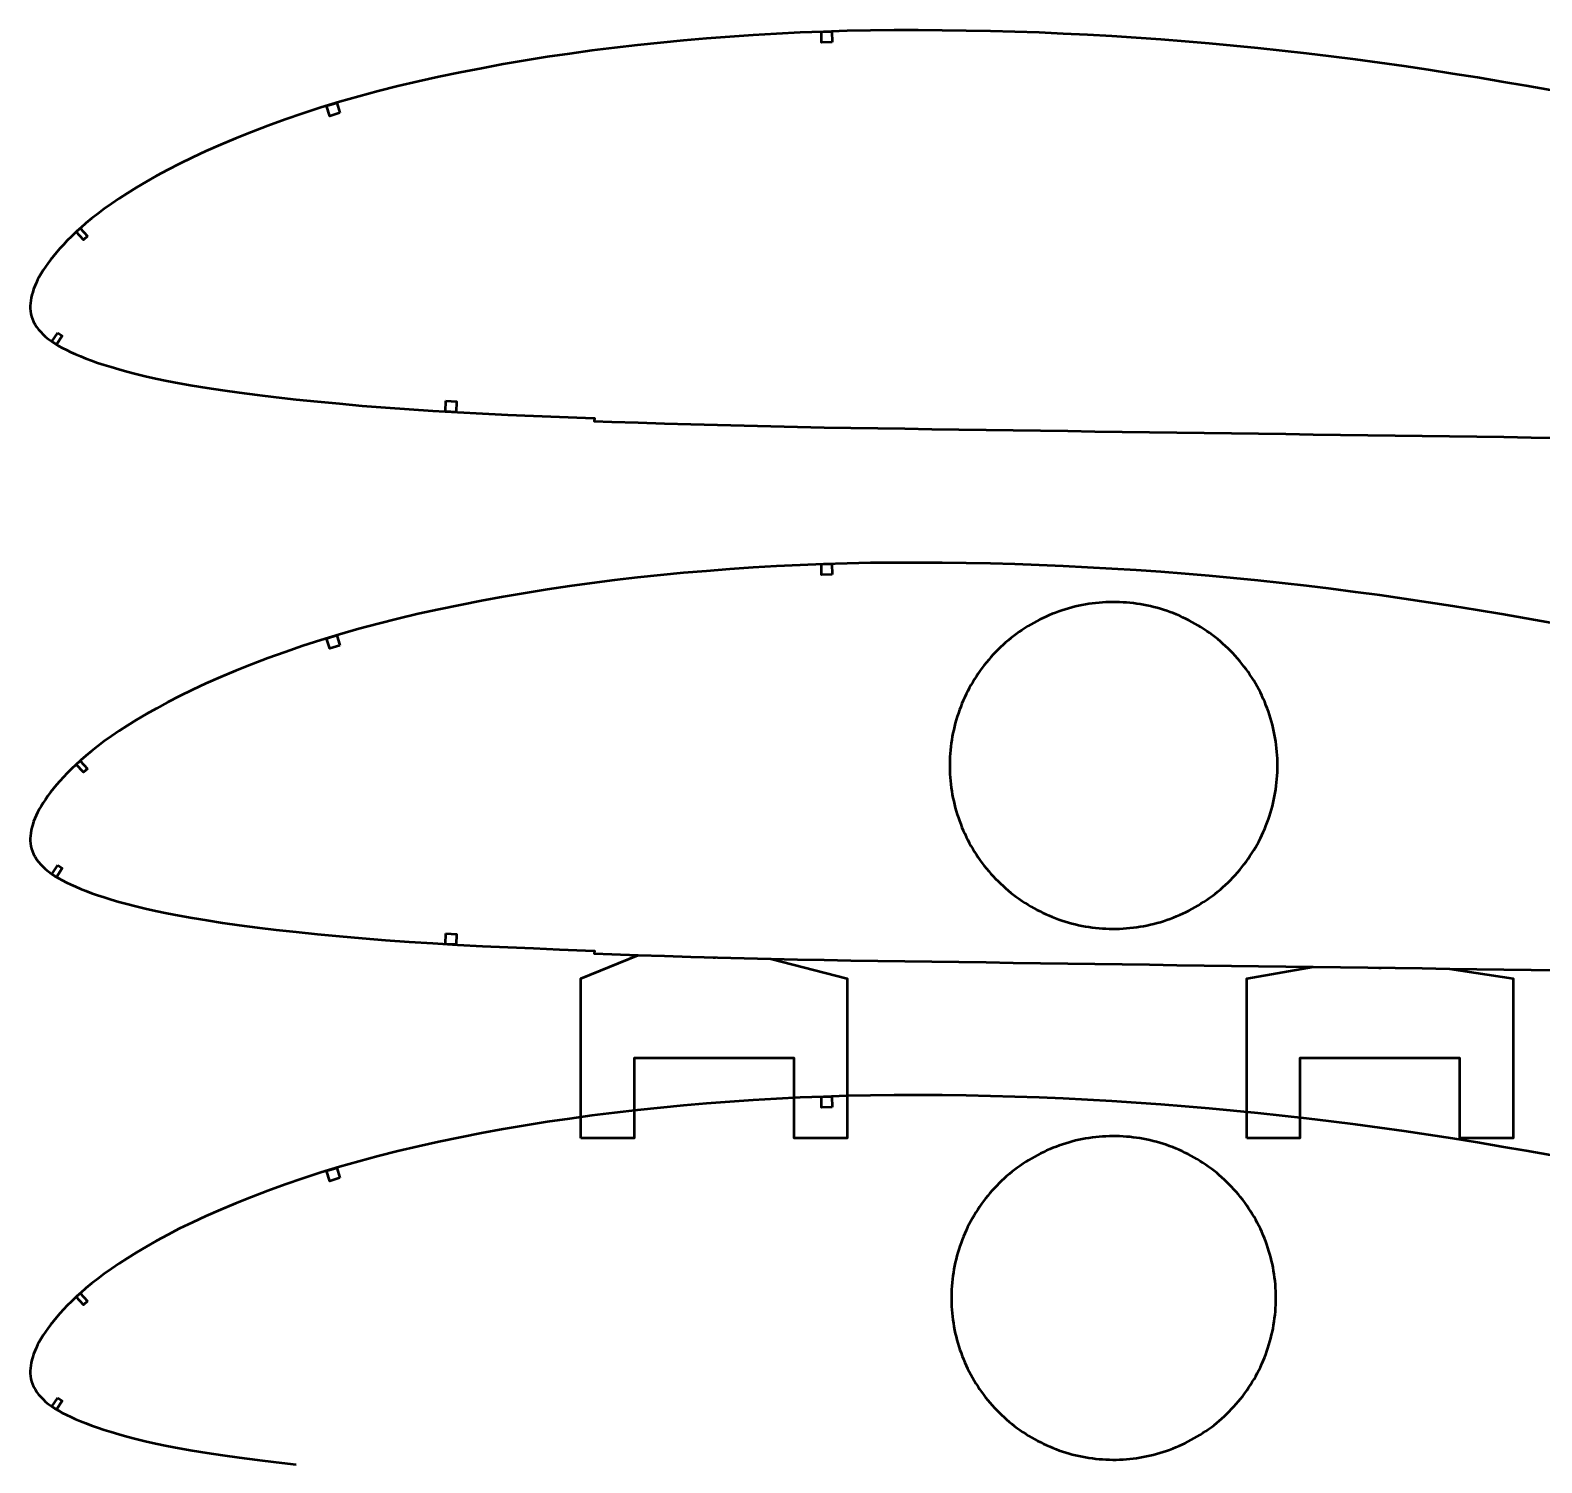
# Model space of a CAD drawing. Header units: metres. Extents: x -32 to 1074, y -15727 to -24.
# Drawn here: x -2 to 566, y -1562 to -1024 of the extents above; entities that cross this region are included whole.
import ezdxf

# ---------------------------------------------------------------- set-up
doc = ezdxf.new("R2010")
doc.units = ezdxf.units.M
doc.layers.add('Layer', color=7, linetype='Continuous', lineweight=50)

msp = doc.modelspace()

# ---------------------------------------------------------------- linework, layer by layer
at = {"layer": 'Layer', "color": 1}
for p, q in [((255, -1372.08), (255, -1372.58)), ((505, -1376), (505, -1376.5))]:
    msp.add_line(p, q, dxfattribs=at)
at = {"layer": 'Layer'}
for points in [[(569.08, -1046.42), (559.93, -1044.78), (550.77, -1043.19), (541.6, -1041.65), (532.42, -1040.18), (523.25, -1038.76), (514.08, -1037.4), (504.92, -1036.1), (495.77, -1034.87), (486.62, -1033.7), (477.47, -1032.6), (468.33, -1031.56), (459.2, -1030.58), (450.06, -1029.67), (440.93, -1028.83), (431.8, -1028.05), (422.66, -1027.34), (413.52, -1026.7), (404.38, -1026.12), (395.24, -1025.6), (386.11, -1025.15), (376.98, -1024.77), (367.87, -1024.45), (358.78, -1024.2), (349.69, -1024.02), (340.63, -1023.9), (331.62, -1023.85), (322.65, -1023.87), (313.75, -1023.96), (304.89, -1024.14), (296.07, -1024.41), (287.25, -1024.76), (278.44, -1025.2), (269.65, -1025.71), (260.89, -1026.3), (252.15, -1026.97), (243.45, -1027.71), (234.8, -1028.54), (226.19, -1029.45), (217.63, -1030.44), (209.13, -1031.51), (200.7, -1032.67), (192.34, -1033.91), (184.05, -1035.24), (175.82, -1036.66), (167.65, -1038.17), (159.58, -1039.74), (151.65, -1041.37), (143.89, -1043.08), (136.28, -1044.88), (128.83, -1046.76), (121.53, -1048.73), (114.37, -1050.79), (107.37, -1052.92), (100.55, -1055.13), (93.91, -1057.4), (87.48, -1059.74), (81.27, -1062.11), (75.3, -1064.5), (69.6, -1066.9), (64.19, -1069.28), (59.1, -1071.64), (54.31, -1073.98), (49.83, -1076.29), (45.63, -1078.55), (41.72, -1080.77), (38.09, -1082.93), (34.71, -1085.02), (31.59, -1087.05), (28.7, -1089.02), (26.03, -1090.93), (23.56, -1092.79), (21.27, -1094.61), (19.14, -1096.36), (17.17, -1098.07), (15.35, -1099.72), (13.66, -1101.32), (12.09, -1102.88), (10.64, -1104.4), (9.29, -1105.88), (8.05, -1107.32), (6.89, -1108.72), (5.82, -1110.09), (4.84, -1111.43), (3.93, -1112.75), (3.08, -1114.02), (2.31, -1115.25), (1.62, -1116.45), (1, -1117.66), (0.43, -1118.86), (-0.08, -1119.98), (-0.52, -1121.08), (-0.87, -1122.18), (-1.17, -1123.28), (-1.41, -1124.35), (-1.6, -1125.39), (-1.73, -1126.42), (-1.79, -1127.39), (-1.79, -1128.37), (-1.71, -1129.36), (-1.54, -1130.35), (-1.28, -1131.36), (-0.94, -1132.36), (-0.51, -1133.35), (0.01, -1134.32), (0.62, -1135.28), (1.33, -1136.23), (2.13, -1137.16), (3.02, -1138.08), (4, -1138.97), (5.05, -1139.85), (6.2, -1140.7), (7.44, -1141.53), (8.78, -1142.34), (10.22, -1143.14), (11.77, -1143.93), (13.42, -1144.72), (15.18, -1145.51), (17.06, -1146.3), (19.06, -1147.1), (21.2, -1147.91), (23.48, -1148.72), (25.93, -1149.53), (28.57, -1150.34), (31.42, -1151.17), (34.5, -1152.01), (37.82, -1152.87), (41.41, -1153.75), (45.3, -1154.64), (49.51, -1155.52), (54.09, -1156.41), (59.07, -1157.28), (64.49, -1158.17), (70.35, -1159.06), (76.64, -1159.96), (83.37, -1160.84), (90.53, -1161.69), (98.11, -1162.52), (106.08, -1163.32), (114.37, -1164.11), (122.89, -1164.87), (131.59, -1165.58), (140.43, -1166.23), (149.43, -1166.81), (158.63, -1167.33), (168, -1167.82), (177.5, -1168.27), (187.13, -1168.69), (196.88, -1169.09), (206.72, -1169.47), (210.03, -1169.59), (209.99, -1170.64), (216.58, -1170.89), (226.47, -1171.24), (236.37, -1171.57), (246.29, -1171.85), (256.26, -1172.12), (266.27, -1172.37), (276.3, -1172.61), (286.33, -1172.83), (296.34, -1173.03), (306.37, -1173.2), (316.45, -1173.35), (326.58, -1173.5), (336.72, -1173.65), (346.9, -1173.8), (357.08, -1173.95), (367.29, -1174.09), (377.52, -1174.23), (387.76, -1174.37), (398, -1174.51), (408.25, -1174.66), (418.49, -1174.81), (428.72, -1174.96), (438.96, -1175.09), (449.2, -1175.23), (459.44, -1175.36), (469.69, -1175.5), (479.93, -1175.65), (490.17, -1175.8), (500.41, -1175.94), (510.65, -1176.07), (520.89, -1176.2), (531.12, -1176.33), (541.33, -1176.47), (551.54, -1176.62), (561.75, -1176.78), (571.95, -1176.94)], [(569.08, -1046.42), (559.93, -1044.78), (550.77, -1043.19), (541.6, -1041.65), (532.42, -1040.18), (523.25, -1038.76), (514.08, -1037.4), (504.92, -1036.1), (495.77, -1034.87), (486.62, -1033.7), (477.47, -1032.6), (468.33, -1031.56), (459.2, -1030.58), (450.06, -1029.67), (440.93, -1028.83), (431.8, -1028.05), (422.66, -1027.34), (413.52, -1026.7), (404.38, -1026.12), (395.24, -1025.6), (386.11, -1025.15), (376.98, -1024.77), (367.87, -1024.45), (358.78, -1024.2), (349.69, -1024.02), (340.63, -1023.9), (331.62, -1023.85), (322.65, -1023.87), (313.75, -1023.96), (304.89, -1024.14), (296.07, -1024.41), (287.25, -1024.76), (278.44, -1025.2), (269.65, -1025.71), (260.89, -1026.3), (252.15, -1026.97), (243.45, -1027.71), (234.8, -1028.54), (226.19, -1029.45), (217.63, -1030.44), (209.13, -1031.51), (200.7, -1032.67), (192.34, -1033.91), (184.05, -1035.24), (175.82, -1036.66), (167.65, -1038.17), (159.58, -1039.74), (151.65, -1041.37), (143.89, -1043.08), (136.28, -1044.88), (128.83, -1046.76), (121.53, -1048.73), (114.37, -1050.79), (107.37, -1052.92), (100.55, -1055.13), (93.91, -1057.4), (87.48, -1059.74), (81.27, -1062.11), (75.3, -1064.5), (69.6, -1066.9), (64.19, -1069.28), (59.1, -1071.64), (54.31, -1073.98), (49.83, -1076.29), (45.63, -1078.55), (41.72, -1080.77), (38.09, -1082.93), (34.71, -1085.02), (31.59, -1087.05), (28.7, -1089.02), (26.03, -1090.93), (23.56, -1092.79), (21.27, -1094.61), (19.14, -1096.36), (17.17, -1098.07), (15.35, -1099.72), (13.66, -1101.32), (12.09, -1102.88), (10.64, -1104.4), (9.29, -1105.88), (8.05, -1107.32), (6.89, -1108.72), (5.82, -1110.09), (4.84, -1111.43), (3.93, -1112.75), (3.08, -1114.02), (2.31, -1115.25), (1.62, -1116.45), (1, -1117.66), (0.43, -1118.86), (-0.08, -1119.98), (-0.52, -1121.08), (-0.87, -1122.18), (-1.17, -1123.28), (-1.41, -1124.35), (-1.6, -1125.39), (-1.73, -1126.42), (-1.79, -1127.39), (-1.79, -1128.37), (-1.71, -1129.36), (-1.54, -1130.35), (-1.28, -1131.36), (-0.94, -1132.36), (-0.51, -1133.35), (0.01, -1134.32), (0.62, -1135.28), (1.33, -1136.23), (2.13, -1137.16), (3.02, -1138.08), (4, -1138.97), (5.05, -1139.85), (6.2, -1140.7), (7.44, -1141.53), (8.78, -1142.34), (10.22, -1143.14), (11.77, -1143.93), (13.42, -1144.72), (15.18, -1145.51), (17.06, -1146.3), (19.06, -1147.1), (21.2, -1147.91), (23.48, -1148.72), (25.93, -1149.53), (28.57, -1150.34), (31.42, -1151.17), (34.5, -1152.01), (37.82, -1152.87), (41.41, -1153.75), (45.3, -1154.64), (49.51, -1155.52), (54.09, -1156.41), (59.07, -1157.28), (64.49, -1158.17), (70.35, -1159.06), (76.64, -1159.96), (83.37, -1160.84), (90.53, -1161.69), (98.11, -1162.52), (106.08, -1163.32), (114.37, -1164.11), (122.89, -1164.87), (131.59, -1165.58), (140.43, -1166.23), (149.43, -1166.81), (158.63, -1167.33), (168, -1167.82), (177.5, -1168.27), (187.13, -1168.69), (196.88, -1169.09), (206.72, -1169.47), (210.03, -1169.59), (209.99, -1170.64), (216.58, -1170.89), (226.47, -1171.24), (236.37, -1171.57), (246.29, -1171.85), (256.26, -1172.12), (266.27, -1172.37), (276.3, -1172.61), (286.33, -1172.83), (296.34, -1173.03), (306.37, -1173.2), (316.45, -1173.35), (326.58, -1173.5), (336.72, -1173.65), (346.9, -1173.8), (357.08, -1173.95), (367.29, -1174.09), (377.52, -1174.23), (387.76, -1174.37), (398, -1174.51), (408.25, -1174.66), (418.49, -1174.81), (428.72, -1174.96), (438.96, -1175.09), (449.2, -1175.23), (459.44, -1175.36), (469.69, -1175.5), (479.93, -1175.65), (490.17, -1175.8), (500.41, -1175.94), (510.65, -1176.07), (520.89, -1176.2), (531.12, -1176.33), (541.33, -1176.47), (551.54, -1176.62), (561.75, -1176.78), (571.95, -1176.94)], [(299.37, -1028.31), (295.37, -1028.43), (295.25, -1024.44), (299.24, -1024.31), (299.37, -1028.31)], [(114.47, -1054.94), (110.64, -1056.11), (109.47, -1052.28), (113.3, -1051.11), (114.47, -1054.94)], [(19.65, -1101.22), (18.17, -1102.56), (15.48, -1099.6), (16.97, -1098.26), (19.65, -1101.22)], [(8.58, -1137.48), (10.25, -1138.6), (8.02, -1141.92), (6.36, -1140.81), (8.58, -1137.48)], [(154.31, -1163.08), (158.3, -1163.31), (158.08, -1167.3), (154.08, -1167.07), (154.31, -1163.08)], [(569.08, -1246.42), (559.93, -1244.78), (550.77, -1243.19), (541.6, -1241.65), (532.42, -1240.18), (523.25, -1238.76), (514.08, -1237.4), (504.92, -1236.1), (495.77, -1234.87), (486.62, -1233.7), (477.47, -1232.6), (468.33, -1231.56), (459.2, -1230.58), (450.06, -1229.67), (440.93, -1228.83), (431.8, -1228.05), (422.66, -1227.34), (413.52, -1226.7), (404.38, -1226.12), (395.24, -1225.6), (386.11, -1225.15), (376.98, -1224.77), (367.87, -1224.45), (358.78, -1224.2), (349.69, -1224.02), (340.63, -1223.9), (331.62, -1223.85), (322.65, -1223.87), (313.75, -1223.96), (304.89, -1224.14), (296.07, -1224.41), (287.25, -1224.76), (278.44, -1225.2), (269.65, -1225.71), (260.89, -1226.3), (252.15, -1226.97), (243.45, -1227.71), (234.8, -1228.54), (226.19, -1229.45), (217.63, -1230.44), (209.13, -1231.51), (200.7, -1232.67), (192.34, -1233.91), (184.05, -1235.24), (175.82, -1236.66), (167.65, -1238.17), (159.58, -1239.74), (151.65, -1241.37), (143.89, -1243.08), (136.28, -1244.88), (128.83, -1246.76), (121.53, -1248.73), (114.37, -1250.79), (107.37, -1252.92), (100.55, -1255.13), (93.91, -1257.4), (87.48, -1259.74), (81.27, -1262.11), (75.3, -1264.5), (69.6, -1266.9), (64.19, -1269.28), (59.1, -1271.64), (54.31, -1273.98), (49.83, -1276.29), (45.63, -1278.55), (41.72, -1280.77), (38.09, -1282.93), (34.71, -1285.02), (31.59, -1287.05), (28.7, -1289.02), (26.03, -1290.93), (23.56, -1292.79), (21.27, -1294.61), (19.14, -1296.36), (17.17, -1298.07), (15.35, -1299.72), (13.66, -1301.32), (12.09, -1302.88), (10.64, -1304.4), (9.29, -1305.88), (8.05, -1307.32), (6.89, -1308.72), (5.82, -1310.09), (4.84, -1311.43), (3.93, -1312.75), (3.08, -1314.02), (2.31, -1315.25), (1.62, -1316.45), (1, -1317.66), (0.43, -1318.86), (-0.08, -1319.98), (-0.52, -1321.08), (-0.87, -1322.18), (-1.17, -1323.28), (-1.41, -1324.35), (-1.6, -1325.39), (-1.73, -1326.42), (-1.79, -1327.39), (-1.79, -1328.37), (-1.71, -1329.36), (-1.54, -1330.35), (-1.28, -1331.36), (-0.94, -1332.36), (-0.51, -1333.35), (0.01, -1334.32), (0.62, -1335.28), (1.33, -1336.23), (2.13, -1337.16), (3.02, -1338.08), (4, -1338.97), (5.05, -1339.85), (6.2, -1340.7), (7.44, -1341.53), (8.78, -1342.34), (10.22, -1343.14), (11.77, -1343.93), (13.42, -1344.72), (15.18, -1345.51), (17.06, -1346.3), (19.06, -1347.1), (21.2, -1347.91), (23.48, -1348.72), (25.93, -1349.53), (28.57, -1350.34), (31.42, -1351.17), (34.5, -1352.01), (37.82, -1352.87), (41.41, -1353.75), (45.3, -1354.64), (49.51, -1355.52), (54.09, -1356.41), (59.07, -1357.28), (64.49, -1358.17), (70.35, -1359.06), (76.64, -1359.96), (83.37, -1360.84), (90.53, -1361.69), (98.11, -1362.52), (106.08, -1363.32), (114.37, -1364.11), (122.89, -1364.87), (131.59, -1365.58), (140.43, -1366.23), (149.43, -1366.81), (158.63, -1367.33), (168, -1367.82), (177.5, -1368.27), (187.13, -1368.69), (196.88, -1369.09), (206.72, -1369.47), (210.03, -1369.59), (209.99, -1370.64), (216.58, -1370.89), (226.47, -1371.24), (236.37, -1371.57), (246.29, -1371.85), (256.26, -1372.12), (266.27, -1372.37), (276.3, -1372.61), (286.33, -1372.83), (296.34, -1373.03), (306.37, -1373.2), (316.45, -1373.35), (326.58, -1373.5), (336.72, -1373.65), (346.9, -1373.8), (357.08, -1373.95), (367.29, -1374.09), (377.52, -1374.23), (387.76, -1374.37), (398, -1374.51), (408.25, -1374.66), (418.49, -1374.81), (428.72, -1374.96), (438.96, -1375.09), (449.2, -1375.23), (459.44, -1375.36), (469.69, -1375.5), (479.93, -1375.65), (490.17, -1375.8), (500.41, -1375.94), (510.65, -1376.07), (520.89, -1376.2), (531.12, -1376.33), (541.33, -1376.47), (551.54, -1376.62), (561.75, -1376.78), (571.95, -1376.94)], [(569.08, -1246.42), (559.93, -1244.78), (550.77, -1243.19), (541.6, -1241.65), (532.42, -1240.18), (523.25, -1238.76), (514.08, -1237.4), (504.92, -1236.1), (495.77, -1234.87), (486.62, -1233.7), (477.47, -1232.6), (468.33, -1231.56), (459.2, -1230.58), (450.06, -1229.67), (440.93, -1228.83), (431.8, -1228.05), (422.66, -1227.34), (413.52, -1226.7), (404.38, -1226.12), (395.24, -1225.6), (386.11, -1225.15), (376.98, -1224.77), (367.87, -1224.45), (358.78, -1224.2), (349.69, -1224.02), (340.63, -1223.9), (331.62, -1223.85), (322.65, -1223.87), (313.75, -1223.96), (304.89, -1224.14), (296.07, -1224.41), (287.25, -1224.76), (278.44, -1225.2), (269.65, -1225.71), (260.89, -1226.3), (252.15, -1226.97), (243.45, -1227.71), (234.8, -1228.54), (226.19, -1229.45), (217.63, -1230.44), (209.13, -1231.51), (200.7, -1232.67), (192.34, -1233.91), (184.05, -1235.24), (175.82, -1236.66), (167.65, -1238.17), (159.58, -1239.74), (151.65, -1241.37), (143.89, -1243.08), (136.28, -1244.88), (128.83, -1246.76), (121.53, -1248.73), (114.37, -1250.79), (107.37, -1252.92), (100.55, -1255.13), (93.91, -1257.4), (87.48, -1259.74), (81.27, -1262.11), (75.3, -1264.5), (69.6, -1266.9), (64.19, -1269.28), (59.1, -1271.64), (54.31, -1273.98), (49.83, -1276.29), (45.63, -1278.55), (41.72, -1280.77), (38.09, -1282.93), (34.71, -1285.02), (31.59, -1287.05), (28.7, -1289.02), (26.03, -1290.93), (23.56, -1292.79), (21.27, -1294.61), (19.14, -1296.36), (17.17, -1298.07), (15.35, -1299.72), (13.66, -1301.32), (12.09, -1302.88), (10.64, -1304.4), (9.29, -1305.88), (8.05, -1307.32), (6.89, -1308.72), (5.82, -1310.09), (4.84, -1311.43), (3.93, -1312.75), (3.08, -1314.02), (2.31, -1315.25), (1.62, -1316.45), (1, -1317.66), (0.43, -1318.86), (-0.08, -1319.98), (-0.52, -1321.08), (-0.87, -1322.18), (-1.17, -1323.28), (-1.41, -1324.35), (-1.6, -1325.39), (-1.73, -1326.42), (-1.79, -1327.39), (-1.79, -1328.37), (-1.71, -1329.36), (-1.54, -1330.35), (-1.28, -1331.36), (-0.94, -1332.36), (-0.51, -1333.35), (0.01, -1334.32), (0.62, -1335.28), (1.33, -1336.23), (2.13, -1337.16), (3.02, -1338.08), (4, -1338.97), (5.05, -1339.85), (6.2, -1340.7), (7.44, -1341.53), (8.78, -1342.34), (10.22, -1343.14), (11.77, -1343.93), (13.42, -1344.72), (15.18, -1345.51), (17.06, -1346.3), (19.06, -1347.1), (21.2, -1347.91), (23.48, -1348.72), (25.93, -1349.53), (28.57, -1350.34), (31.42, -1351.17), (34.5, -1352.01), (37.82, -1352.87), (41.41, -1353.75), (45.3, -1354.64), (49.51, -1355.52), (54.09, -1356.41), (59.07, -1357.28), (64.49, -1358.17), (70.35, -1359.06), (76.64, -1359.96), (83.37, -1360.84), (90.53, -1361.69), (98.11, -1362.52), (106.08, -1363.32), (114.37, -1364.11), (122.89, -1364.87), (131.59, -1365.58), (140.43, -1366.23), (149.43, -1366.81), (158.63, -1367.33), (168, -1367.82), (177.5, -1368.27), (187.13, -1368.69), (196.88, -1369.09), (206.72, -1369.47), (210.03, -1369.59), (209.99, -1370.64), (216.58, -1370.89), (226.47, -1371.24), (236.37, -1371.57), (246.29, -1371.85), (256.26, -1372.12), (266.27, -1372.37), (276.3, -1372.61), (286.33, -1372.83), (296.34, -1373.03), (306.37, -1373.2), (316.45, -1373.35), (326.58, -1373.5), (336.72, -1373.65), (346.9, -1373.8), (357.08, -1373.95), (367.29, -1374.09), (377.52, -1374.23), (387.76, -1374.37), (398, -1374.51), (408.25, -1374.66), (418.49, -1374.81), (428.72, -1374.96), (438.96, -1375.09), (449.2, -1375.23), (459.44, -1375.36), (469.69, -1375.5), (479.93, -1375.65), (490.17, -1375.8), (500.41, -1375.94), (510.65, -1376.07), (520.89, -1376.2), (531.12, -1376.33), (541.33, -1376.47), (551.54, -1376.62), (561.75, -1376.78), (571.95, -1376.94)], [(299.37, -1228.31), (295.37, -1228.43), (295.25, -1224.44), (299.24, -1224.31), (299.37, -1228.31)], [(114.47, -1254.94), (110.64, -1256.11), (109.47, -1252.28), (113.3, -1251.11), (114.47, -1254.94)], [(19.65, -1301.22), (18.17, -1302.56), (15.48, -1299.6), (16.97, -1298.26), (19.65, -1301.22)], [(8.58, -1337.48), (10.25, -1338.6), (8.02, -1341.92), (6.36, -1340.81), (8.58, -1337.48)], [(154.31, -1363.08), (158.3, -1363.31), (158.08, -1367.3), (154.08, -1367.07), (154.31, -1363.08)], [(569.08, -1446.42), (559.93, -1444.78), (550.77, -1443.19), (541.6, -1441.65), (532.42, -1440.18), (523.25, -1438.76), (514.08, -1437.4), (504.92, -1436.1), (495.77, -1434.87), (486.62, -1433.7), (477.47, -1432.6), (468.33, -1431.56), (459.2, -1430.58), (450.06, -1429.67), (440.93, -1428.83), (431.8, -1428.05), (422.66, -1427.34), (413.52, -1426.7), (404.38, -1426.12), (395.24, -1425.6), (386.11, -1425.15), (376.98, -1424.77), (367.87, -1424.45), (358.78, -1424.2), (349.69, -1424.02), (340.63, -1423.9), (331.62, -1423.85), (322.65, -1423.87), (313.75, -1423.96), (304.89, -1424.14), (296.07, -1424.41), (287.25, -1424.76), (278.44, -1425.2), (269.65, -1425.71), (260.89, -1426.3), (252.15, -1426.97), (243.45, -1427.71), (234.8, -1428.54), (226.19, -1429.45), (217.63, -1430.44), (209.13, -1431.51), (200.7, -1432.67), (192.34, -1433.91), (184.05, -1435.24), (175.82, -1436.66), (167.65, -1438.17), (159.58, -1439.74), (151.65, -1441.37), (143.89, -1443.08), (136.28, -1444.88), (128.83, -1446.76), (121.53, -1448.73), (114.37, -1450.79), (107.37, -1452.92), (100.55, -1455.13), (93.91, -1457.4), (87.48, -1459.74), (81.27, -1462.11), (75.3, -1464.5), (69.6, -1466.9), (64.19, -1469.28), (59.1, -1471.64), (54.31, -1473.98), (49.83, -1476.29), (45.63, -1478.55), (41.72, -1480.77), (38.09, -1482.93), (34.71, -1485.02), (31.59, -1487.05), (28.7, -1489.02), (26.03, -1490.93), (23.56, -1492.79), (21.27, -1494.61), (19.14, -1496.36), (17.17, -1498.07), (15.35, -1499.72), (13.66, -1501.32), (12.09, -1502.88), (10.64, -1504.4), (9.29, -1505.88), (8.05, -1507.32), (6.89, -1508.72), (5.82, -1510.09), (4.84, -1511.43), (3.93, -1512.75), (3.08, -1514.02), (2.31, -1515.25), (1.62, -1516.45), (1, -1517.66), (0.43, -1518.86), (-0.08, -1519.98), (-0.52, -1521.08), (-0.87, -1522.18), (-1.17, -1523.28), (-1.41, -1524.35), (-1.6, -1525.39), (-1.73, -1526.42), (-1.79, -1527.39), (-1.79, -1528.37), (-1.71, -1529.36), (-1.54, -1530.35), (-1.28, -1531.36), (-0.94, -1532.36), (-0.51, -1533.35), (0.01, -1534.32), (0.62, -1535.28), (1.33, -1536.23), (2.13, -1537.16), (3.02, -1538.08), (4, -1538.97), (5.05, -1539.85), (6.2, -1540.7), (7.44, -1541.53), (8.78, -1542.34), (10.22, -1543.14), (11.77, -1543.93), (13.42, -1544.72), (15.18, -1545.51), (17.06, -1546.3), (19.06, -1547.1), (21.2, -1547.91), (23.48, -1548.72), (25.93, -1549.53), (28.57, -1550.34), (31.42, -1551.17), (34.5, -1552.01), (37.82, -1552.87), (41.41, -1553.75), (45.3, -1554.64), (49.51, -1555.52), (54.09, -1556.41), (59.07, -1557.28), (64.49, -1558.17), (70.35, -1559.06), (76.64, -1559.96), (83.37, -1560.84), (90.53, -1561.69), (98.11, -1562.52)], [(569.08, -1446.42), (559.93, -1444.78), (550.77, -1443.19), (541.6, -1441.65), (532.42, -1440.18), (523.25, -1438.76), (514.08, -1437.4), (504.92, -1436.1), (495.77, -1434.87), (486.62, -1433.7), (477.47, -1432.6), (468.33, -1431.56), (459.2, -1430.58), (450.06, -1429.67), (440.93, -1428.83), (431.8, -1428.05), (422.66, -1427.34), (413.52, -1426.7), (404.38, -1426.12), (395.24, -1425.6), (386.11, -1425.15), (376.98, -1424.77), (367.87, -1424.45), (358.78, -1424.2), (349.69, -1424.02), (340.63, -1423.9), (331.62, -1423.85), (322.65, -1423.87), (313.75, -1423.96), (304.89, -1424.14), (296.07, -1424.41), (287.25, -1424.76), (278.44, -1425.2), (269.65, -1425.71), (260.89, -1426.3), (252.15, -1426.97), (243.45, -1427.71), (234.8, -1428.54), (226.19, -1429.45), (217.63, -1430.44), (209.13, -1431.51), (200.7, -1432.67), (192.34, -1433.91), (184.05, -1435.24), (175.82, -1436.66), (167.65, -1438.17), (159.58, -1439.74), (151.65, -1441.37), (143.89, -1443.08), (136.28, -1444.88), (128.83, -1446.76), (121.53, -1448.73), (114.37, -1450.79), (107.37, -1452.92), (100.55, -1455.13), (93.91, -1457.4), (87.48, -1459.74), (81.27, -1462.11), (75.3, -1464.5), (69.6, -1466.9), (64.19, -1469.28), (59.1, -1471.64), (54.31, -1473.98), (49.83, -1476.29), (45.63, -1478.55), (41.72, -1480.77), (38.09, -1482.93), (34.71, -1485.02), (31.59, -1487.05), (28.7, -1489.02), (26.03, -1490.93), (23.56, -1492.79), (21.27, -1494.61), (19.14, -1496.36), (17.17, -1498.07), (15.35, -1499.72), (13.66, -1501.32), (12.09, -1502.88), (10.64, -1504.4), (9.29, -1505.88), (8.05, -1507.32), (6.89, -1508.72), (5.82, -1510.09), (4.84, -1511.43), (3.93, -1512.75), (3.08, -1514.02), (2.31, -1515.25), (1.62, -1516.45), (1, -1517.66), (0.43, -1518.86), (-0.08, -1519.98), (-0.52, -1521.08), (-0.87, -1522.18), (-1.17, -1523.28), (-1.41, -1524.35), (-1.6, -1525.39), (-1.73, -1526.42), (-1.79, -1527.39), (-1.79, -1528.37), (-1.71, -1529.36), (-1.54, -1530.35), (-1.28, -1531.36), (-0.94, -1532.36), (-0.51, -1533.35), (0.01, -1534.32), (0.62, -1535.28), (1.33, -1536.23), (2.13, -1537.16), (3.02, -1538.08), (4, -1538.97), (5.05, -1539.85), (6.2, -1540.7), (7.44, -1541.53), (8.78, -1542.34), (10.22, -1543.14), (11.77, -1543.93), (13.42, -1544.72), (15.18, -1545.51), (17.06, -1546.3), (19.06, -1547.1), (21.2, -1547.91), (23.48, -1548.72), (25.93, -1549.53), (28.57, -1550.34), (31.42, -1551.17), (34.5, -1552.01), (37.82, -1552.87), (41.41, -1553.75), (45.3, -1554.64), (49.51, -1555.52), (54.09, -1556.41), (59.07, -1557.28), (64.49, -1558.17), (70.35, -1559.06), (76.64, -1559.96), (83.37, -1560.84), (90.53, -1561.69), (98.11, -1562.52)], [(299.37, -1428.31), (295.37, -1428.43), (295.25, -1424.44), (299.24, -1424.31), (299.37, -1428.31)], [(114.47, -1454.94), (110.64, -1456.11), (109.47, -1452.28), (113.3, -1451.11), (114.47, -1454.94)], [(19.65, -1501.22), (18.17, -1502.56), (15.48, -1499.6), (16.97, -1498.26), (19.65, -1501.22)], [(8.58, -1537.48), (10.25, -1538.6), (8.02, -1541.92), (6.36, -1540.81), (8.58, -1537.48)]]:
    msp.add_lwpolyline(points, dxfattribs=at)
for points in [[(466.55, -1300), (466.53, -1298.71), (466.49, -1297.42), (466.42, -1296.13), (466.33, -1294.85), (466.21, -1293.57), (466.06, -1292.28), (465.88, -1291.01), (465.68, -1289.73), (465.45, -1288.47), (465.19, -1287.2), (464.91, -1285.94), (464.6, -1284.69), (464.26, -1283.45), (463.9, -1282.21), (463.51, -1280.98), (463.1, -1279.76), (462.66, -1278.54), (462.2, -1277.34), (461.71, -1276.15), (461.19, -1274.97), (460.65, -1273.79), (460.09, -1272.63), (459.5, -1271.49), (458.88, -1270.35), (458.25, -1269.23), (457.59, -1268.12), (456.9, -1267.03), (456.2, -1265.95), (455.47, -1264.88), (454.72, -1263.83), (453.94, -1262.8), (453.15, -1261.78), (452.33, -1260.78), (451.49, -1259.8), (450.64, -1258.83), (449.76, -1257.89), (448.86, -1256.96), (447.95, -1256.05), (447.01, -1255.16), (446.05, -1254.29), (445.08, -1253.44), (444.09, -1252.61), (443.08, -1251.8), (442.06, -1251.01), (441.02, -1250.25), (439.96, -1249.51), (438.89, -1248.78), (437.8, -1248.09), (436.7, -1247.41), (435.59, -1246.76), (434.46, -1246.13), (433.32, -1245.52), (432.16, -1244.94), (430.99, -1244.39), (429.82, -1243.85), (428.63, -1243.35), (427.43, -1242.86), (426.22, -1242.41), (425, -1241.97), (423.77, -1241.57), (422.54, -1241.19), (421.29, -1240.83), (420.04, -1240.51), (418.79, -1240.2), (417.52, -1239.93), (416.25, -1239.68), (414.98, -1239.46), (413.7, -1239.26), (412.42, -1239.09), (411.13, -1238.95), (409.85, -1238.84), (408.55, -1238.75), (407.26, -1238.69), (405.97, -1238.65), (404.68, -1238.65), (403.38, -1238.67), (402.09, -1238.71), (400.8, -1238.79), (399.51, -1238.89), (398.22, -1239.02), (396.94, -1239.17), (395.66, -1239.36), (394.38, -1239.56), (393.11, -1239.8), (391.85, -1240.06), (390.58, -1240.35), (389.33, -1240.67), (388.08, -1241.01), (386.84, -1241.38), (385.61, -1241.77), (384.39, -1242.19), (383.18, -1242.63), (381.97, -1243.1), (380.78, -1243.6), (379.59, -1244.12), (378.42, -1244.66), (377.26, -1245.23), (376.11, -1245.82), (374.98, -1246.44), (373.85, -1247.08), (372.75, -1247.75), (371.65, -1248.43), (370.57, -1249.14), (369.51, -1249.87), (368.46, -1250.63), (367.43, -1251.41), (366.41, -1252.2), (365.41, -1253.02), (364.43, -1253.86), (363.47, -1254.72), (362.52, -1255.6), (361.59, -1256.5), (360.69, -1257.42), (359.8, -1258.36), (358.93, -1259.31), (358.08, -1260.29), (357.26, -1261.28), (356.45, -1262.29), (355.67, -1263.31), (354.9, -1264.35), (354.16, -1265.41), (353.45, -1266.48), (352.75, -1267.57), (352.08, -1268.67), (351.43, -1269.79), (350.81, -1270.92), (350.21, -1272.06), (349.63, -1273.21), (349.08, -1274.38), (348.55, -1275.56), (348.05, -1276.74), (347.57, -1277.94), (347.12, -1279.15), (346.69, -1280.37), (346.29, -1281.59), (345.91, -1282.83), (345.56, -1284.07), (345.24, -1285.32), (344.94, -1286.57), (344.68, -1287.83), (344.43, -1289.1), (344.22, -1290.37), (344.03, -1291.65), (343.86, -1292.92), (343.73, -1294.21), (343.62, -1295.49), (343.54, -1296.78), (343.48, -1298.07), (343.46, -1299.36), (343.46, -1300.64), (343.48, -1301.93), (343.54, -1303.22), (343.62, -1304.51), (343.73, -1305.79), (343.86, -1307.08), (344.03, -1308.35), (344.22, -1309.63), (344.43, -1310.9), (344.68, -1312.17), (344.94, -1313.43), (345.24, -1314.68), (345.56, -1315.93), (345.91, -1317.17), (346.29, -1318.41), (346.69, -1319.63), (347.12, -1320.85), (347.57, -1322.06), (348.05, -1323.26), (348.55, -1324.44), (349.08, -1325.62), (349.63, -1326.79), (350.21, -1327.94), (350.81, -1329.08), (351.43, -1330.21), (352.08, -1331.33), (352.75, -1332.43), (353.45, -1333.52), (354.16, -1334.59), (354.9, -1335.65), (355.67, -1336.69), (356.45, -1337.71), (357.26, -1338.72), (358.08, -1339.71), (358.93, -1340.69), (359.8, -1341.64), (360.69, -1342.58), (361.59, -1343.5), (362.52, -1344.4), (363.47, -1345.28), (364.43, -1346.14), (365.41, -1346.98), (366.41, -1347.8), (367.43, -1348.59), (368.46, -1349.37), (369.51, -1350.13), (370.57, -1350.86), (371.65, -1351.57), (372.75, -1352.25), (373.85, -1352.92), (374.98, -1353.56), (376.11, -1354.18), (377.26, -1354.77), (378.42, -1355.34), (379.59, -1355.88), (380.78, -1356.4), (381.97, -1356.9), (383.18, -1357.37), (384.39, -1357.81), (385.61, -1358.23), (386.84, -1358.62), (388.08, -1358.99), (389.33, -1359.33), (390.58, -1359.65), (391.85, -1359.94), (393.11, -1360.2), (394.38, -1360.44), (395.66, -1360.64), (396.94, -1360.83), (398.22, -1360.98), (399.51, -1361.11), (400.8, -1361.21), (402.09, -1361.29), (403.38, -1361.33), (404.68, -1361.35), (405.97, -1361.35), (407.26, -1361.31), (408.55, -1361.25), (409.85, -1361.16), (411.13, -1361.05), (412.42, -1360.91), (413.7, -1360.74), (414.98, -1360.54), (416.25, -1360.32), (417.52, -1360.07), (418.79, -1359.8), (420.04, -1359.49), (421.29, -1359.17), (422.54, -1358.81), (423.77, -1358.43), (425, -1358.03), (426.22, -1357.59), (427.43, -1357.14), (428.63, -1356.65), (429.82, -1356.15), (430.99, -1355.61), (432.16, -1355.06), (433.32, -1354.48), (434.46, -1353.87), (435.59, -1353.24), (436.7, -1352.59), (437.8, -1351.91), (438.89, -1351.22), (439.96, -1350.49), (441.02, -1349.75), (442.06, -1348.99), (443.08, -1348.2), (444.09, -1347.39), (445.08, -1346.56), (446.05, -1345.71), (447.01, -1344.84), (447.95, -1343.95), (448.86, -1343.04), (449.76, -1342.11), (450.64, -1341.17), (451.49, -1340.2), (452.33, -1339.22), (453.15, -1338.22), (453.94, -1337.2), (454.72, -1336.17), (455.47, -1335.12), (456.2, -1334.05), (456.9, -1332.97), (457.59, -1331.88), (458.25, -1330.77), (458.88, -1329.65), (459.5, -1328.51), (460.09, -1327.37), (460.65, -1326.21), (461.19, -1325.03), (461.71, -1323.85), (462.2, -1322.66), (462.66, -1321.46), (463.1, -1320.24), (463.51, -1319.02), (463.9, -1317.79), (464.26, -1316.55), (464.6, -1315.31), (464.91, -1314.06), (465.19, -1312.8), (465.45, -1311.53), (465.68, -1310.27), (465.88, -1308.99), (466.06, -1307.72), (466.21, -1306.43), (466.33, -1305.15), (466.42, -1303.87), (466.49, -1302.58), (466.53, -1301.29), (466.55, -1300)], [(465.93, -1500), (465.92, -1498.72), (465.88, -1497.45), (465.81, -1496.17), (465.72, -1494.9), (465.6, -1493.63), (465.45, -1492.36), (465.28, -1491.1), (465.08, -1489.83), (464.85, -1488.58), (464.59, -1487.33), (464.31, -1486.08), (464.01, -1484.84), (463.67, -1483.61), (463.32, -1482.38), (462.93, -1481.16), (462.52, -1479.96), (462.09, -1478.75), (461.63, -1477.56), (461.14, -1476.38), (460.63, -1475.21), (460.1, -1474.05), (459.54, -1472.9), (458.95, -1471.77), (458.35, -1470.64), (457.72, -1469.53), (457.06, -1468.43), (456.39, -1467.35), (455.69, -1466.28), (454.97, -1465.23), (454.22, -1464.19), (453.46, -1463.16), (452.67, -1462.16), (451.86, -1461.17), (451.03, -1460.19), (450.18, -1459.24), (449.31, -1458.3), (448.43, -1457.38), (447.52, -1456.48), (446.59, -1455.6), (445.65, -1454.74), (444.68, -1453.89), (443.7, -1453.07), (442.71, -1452.27), (441.69, -1451.49), (440.66, -1450.74), (439.61, -1450), (438.55, -1449.29), (437.48, -1448.59), (436.39, -1447.92), (435.28, -1447.28), (434.16, -1446.66), (433.03, -1446.06), (431.89, -1445.48), (430.74, -1444.93), (429.57, -1444.4), (428.39, -1443.9), (427.21, -1443.42), (426.01, -1442.97), (424.8, -1442.54), (423.59, -1442.14), (422.36, -1441.76), (421.13, -1441.41), (419.89, -1441.09), (418.65, -1440.79), (417.4, -1440.52), (416.14, -1440.27), (414.88, -1440.05), (413.61, -1439.86), (412.34, -1439.69), (411.07, -1439.55), (409.8, -1439.43), (408.52, -1439.35), (407.24, -1439.29), (405.96, -1439.25), (404.68, -1439.25), (403.4, -1439.27), (402.12, -1439.31), (400.84, -1439.39), (399.57, -1439.49), (398.29, -1439.61), (397.02, -1439.77), (395.75, -1439.95), (394.49, -1440.16), (393.23, -1440.39), (391.98, -1440.65), (390.73, -1440.93), (389.49, -1441.25), (388.25, -1441.58), (387.02, -1441.95), (385.81, -1442.34), (384.59, -1442.75), (383.39, -1443.19), (382.2, -1443.66), (381.02, -1444.15), (379.85, -1444.66), (378.69, -1445.2), (377.54, -1445.77), (376.4, -1446.35), (375.27, -1446.96), (374.16, -1447.6), (373.07, -1448.26), (371.98, -1448.94), (370.91, -1449.64), (369.86, -1450.36), (368.82, -1451.11), (367.8, -1451.88), (366.79, -1452.67), (365.8, -1453.48), (364.83, -1454.31), (363.88, -1455.16), (362.94, -1456.04), (362.03, -1456.93), (361.13, -1457.84), (360.25, -1458.77), (359.39, -1459.71), (358.55, -1460.68), (357.73, -1461.66), (356.93, -1462.66), (356.16, -1463.67), (355.4, -1464.7), (354.67, -1465.75), (353.96, -1466.81), (353.27, -1467.89), (352.61, -1468.98), (351.96, -1470.08), (351.35, -1471.2), (350.75, -1472.33), (350.18, -1473.48), (349.63, -1474.63), (349.11, -1475.8), (348.61, -1476.97), (348.14, -1478.16), (347.69, -1479.35), (347.27, -1480.56), (346.87, -1481.77), (346.5, -1482.99), (346.16, -1484.22), (345.84, -1485.46), (345.54, -1486.7), (345.28, -1487.95), (345.03, -1489.21), (344.82, -1490.46), (344.63, -1491.73), (344.47, -1492.99), (344.34, -1494.26), (344.23, -1495.54), (344.15, -1496.81), (344.1, -1498.09), (344.07, -1499.36), (344.07, -1500.64), (344.1, -1501.91), (344.15, -1503.19), (344.23, -1504.46), (344.34, -1505.74), (344.47, -1507.01), (344.63, -1508.27), (344.82, -1509.54), (345.03, -1510.79), (345.28, -1512.05), (345.54, -1513.3), (345.84, -1514.54), (346.16, -1515.78), (346.5, -1517.01), (346.87, -1518.23), (347.27, -1519.44), (347.69, -1520.65), (348.14, -1521.84), (348.61, -1523.03), (349.11, -1524.2), (349.63, -1525.37), (350.18, -1526.52), (350.75, -1527.67), (351.35, -1528.8), (351.96, -1529.92), (352.61, -1531.02), (353.27, -1532.11), (353.96, -1533.19), (354.67, -1534.25), (355.4, -1535.3), (356.16, -1536.33), (356.93, -1537.34), (357.73, -1538.34), (358.55, -1539.32), (359.39, -1540.29), (360.25, -1541.23), (361.13, -1542.16), (362.03, -1543.07), (362.94, -1543.96), (363.88, -1544.84), (364.83, -1545.69), (365.8, -1546.52), (366.79, -1547.33), (367.8, -1548.12), (368.82, -1548.89), (369.86, -1549.64), (370.91, -1550.36), (371.98, -1551.06), (373.07, -1551.74), (374.16, -1552.4), (375.27, -1553.04), (376.4, -1553.65), (377.54, -1554.23), (378.69, -1554.8), (379.85, -1555.34), (381.02, -1555.85), (382.2, -1556.34), (383.39, -1556.81), (384.59, -1557.25), (385.81, -1557.66), (387.02, -1558.05), (388.25, -1558.42), (389.49, -1558.75), (390.73, -1559.07), (391.98, -1559.35), (393.23, -1559.61), (394.49, -1559.84), (395.75, -1560.05), (397.02, -1560.23), (398.29, -1560.39), (399.57, -1560.51), (400.84, -1560.61), (402.12, -1560.69), (403.4, -1560.73), (404.68, -1560.75), (405.96, -1560.75), (407.24, -1560.71), (408.52, -1560.65), (409.8, -1560.57), (411.07, -1560.45), (412.34, -1560.31), (413.61, -1560.14), (414.88, -1559.95), (416.14, -1559.73), (417.4, -1559.48), (418.65, -1559.21), (419.89, -1558.91), (421.13, -1558.59), (422.36, -1558.24), (423.59, -1557.86), (424.8, -1557.46), (426.01, -1557.03), (427.21, -1556.58), (428.39, -1556.1), (429.57, -1555.6), (430.74, -1555.07), (431.89, -1554.52), (433.03, -1553.94), (434.16, -1553.34), (435.28, -1552.72), (436.39, -1552.08), (437.48, -1551.41), (438.55, -1550.71), (439.61, -1550), (440.66, -1549.26), (441.69, -1548.51), (442.71, -1547.73), (443.7, -1546.93), (444.68, -1546.11), (445.65, -1545.26), (446.59, -1544.4), (447.52, -1543.52), (448.43, -1542.62), (449.31, -1541.7), (450.18, -1540.76), (451.03, -1539.81), (451.86, -1538.83), (452.67, -1537.84), (453.46, -1536.84), (454.22, -1535.81), (454.97, -1534.77), (455.69, -1533.72), (456.39, -1532.65), (457.06, -1531.57), (457.72, -1530.47), (458.35, -1529.36), (458.95, -1528.23), (459.54, -1527.1), (460.1, -1525.95), (460.63, -1524.79), (461.14, -1523.62), (461.63, -1522.44), (462.09, -1521.25), (462.52, -1520.04), (462.93, -1518.84), (463.32, -1517.62), (463.67, -1516.39), (464.01, -1515.16), (464.31, -1513.92), (464.59, -1512.67), (464.85, -1511.42), (465.08, -1510.17), (465.28, -1508.9), (465.45, -1507.64), (465.6, -1506.37), (465.72, -1505.1), (465.81, -1503.83), (465.88, -1502.55), (465.92, -1501.28), (465.93, -1500)]]:
    msp.add_lwpolyline(points, close=True, dxfattribs=at)
at = {"layer": 'Layer', "color": 1}
for points in [[(205, -1440), (205, -1380), (226.47, -1371.24), (236.37, -1371.57), (246.29, -1371.85), (256.26, -1372.12), (266.27, -1372.37), (276.3, -1372.61), (305, -1380), (305, -1440), (285.05, -1440), (285.05, -1410), (224.95, -1410), (224.95, -1440)], [(455, -1440), (455, -1380), (479.93, -1375.65), (490.17, -1375.8), (500.41, -1375.94), (510.65, -1376.07), (520.89, -1376.2), (531.12, -1376.33), (555, -1380), (555, -1440), (535.05, -1440), (535.05, -1410), (474.95, -1410), (474.95, -1440)]]:
    msp.add_lwpolyline(points, close=True, dxfattribs=at)

doc.saveas('drawing.dxf')
